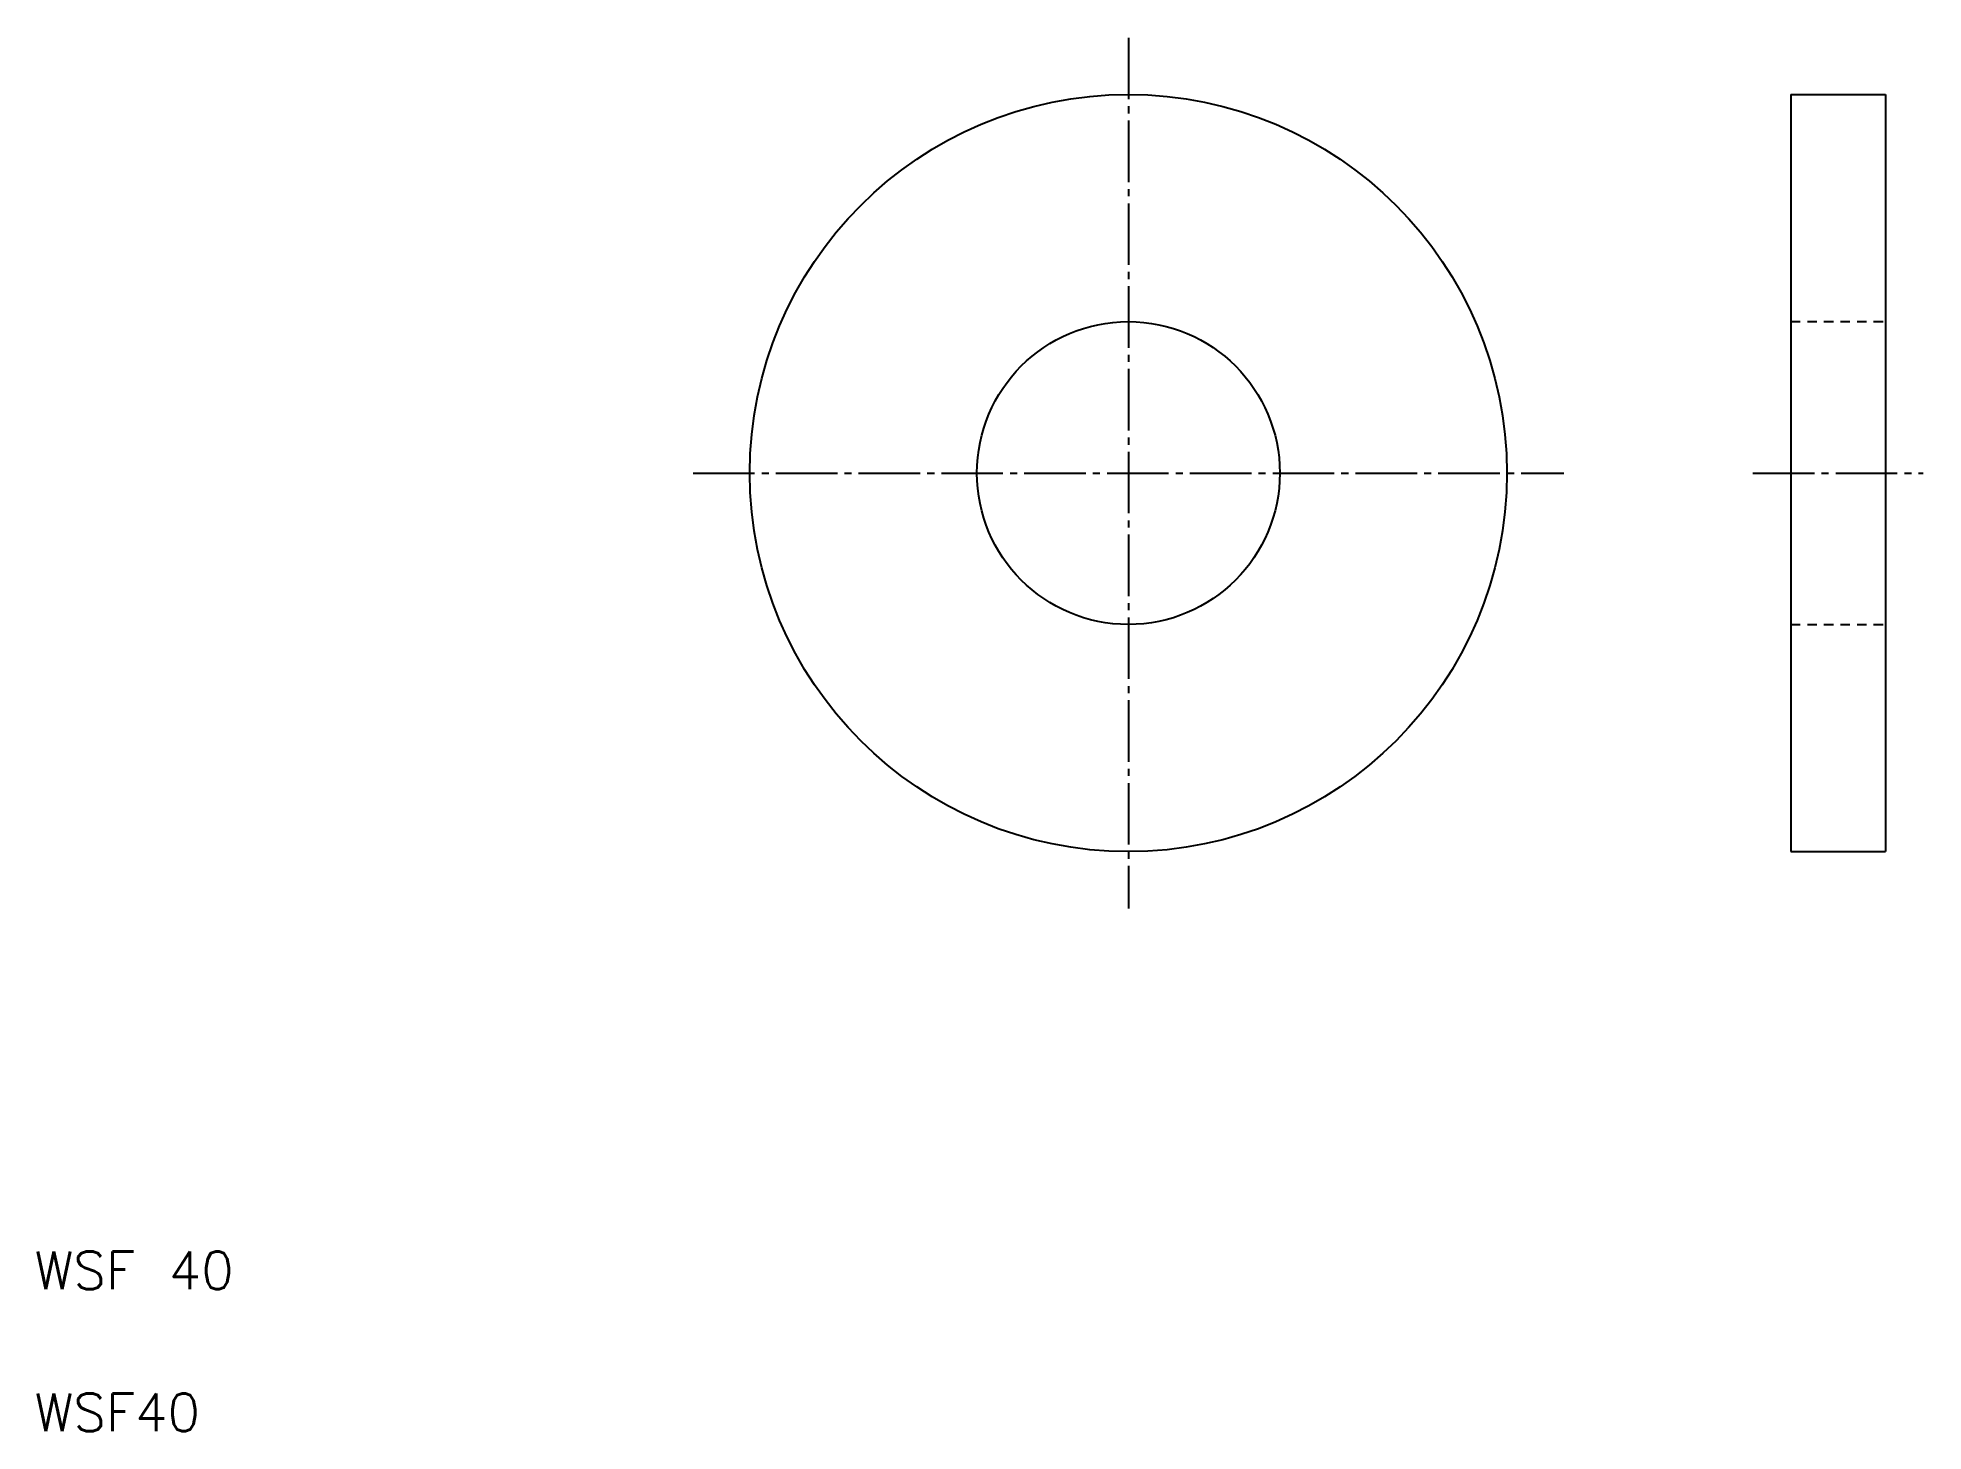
# Model space of a CAD drawing. Extents: x 5.2 to 104.8, y 5 to 78.6.
import ezdxf

# ---------------------------------------------------------------- set-up
doc = ezdxf.new("R2010")
doc.units = 0
doc.header["$LTSCALE"] = 0.25
doc.linetypes.add('CENTER', pattern=[17.5, 13, -1.5, 1.5, -1.5])
doc.linetypes.add('DASHED', pattern=[3.5, 2, -1.5])
doc.layers.get('0').update_dxf_attribs({"linetype": 'CONTINUOUS'})
doc.layers.add('CENTER', color=1, linetype='CENTER')
doc.styles.get("Standard").update_dxf_attribs({"font": 'txt', "bigfont": 'BIGFONT'})

msp = doc.modelspace()

# ---------------------------------------------------------------- linework, layer by layer
at = {"color": 7, "linetype": 'CONTINUOUS'}
for p, q in [((97.797, 75.623), (97.797, 35.623)), ((97.797, 75.623), (102.797, 75.623)), ((102.797, 75.623), (102.797, 35.623)), ((97.797, 35.623), (102.797, 35.623))]:
    msp.add_line(p, q, dxfattribs=at)
for p, q in [((97.797, 65.623), (97.797, 65.623)), ((97.797, 55.623), (97.797, 55.623))]:
    msp.add_line(p, q)
at = {"color": 3, "linetype": 'DASHED'}
for p, q in [((97.797, 63.623), (102.797, 63.623)), ((97.797, 47.623), (102.797, 47.623))]:
    msp.add_line(p, q, dxfattribs=at)
at = {"color": 7, "linetype": 'CONTINUOUS'}
for radius in [20, 8]:
    msp.add_circle((62.797, 55.623), radius, dxfattribs=at)
at = {"layer": 'CENTER', "color": 1, "linetype": 'CENTER'}
for p, q in [((62.797, 78.623), (62.797, 32.623)), ((39.797, 55.623), (85.797, 55.623)), ((95.797, 55.623), (104.797, 55.623))]:
    msp.add_line(p, q, dxfattribs=at)

# ---------------------------------------------------------------- texts
for s, p in [('WSF 40', (5, 12.5)), ('WSF40', (5, 5))]:
    msp.add_text(s, height=2).set_placement(p)

doc.saveas('drawing.dxf')
